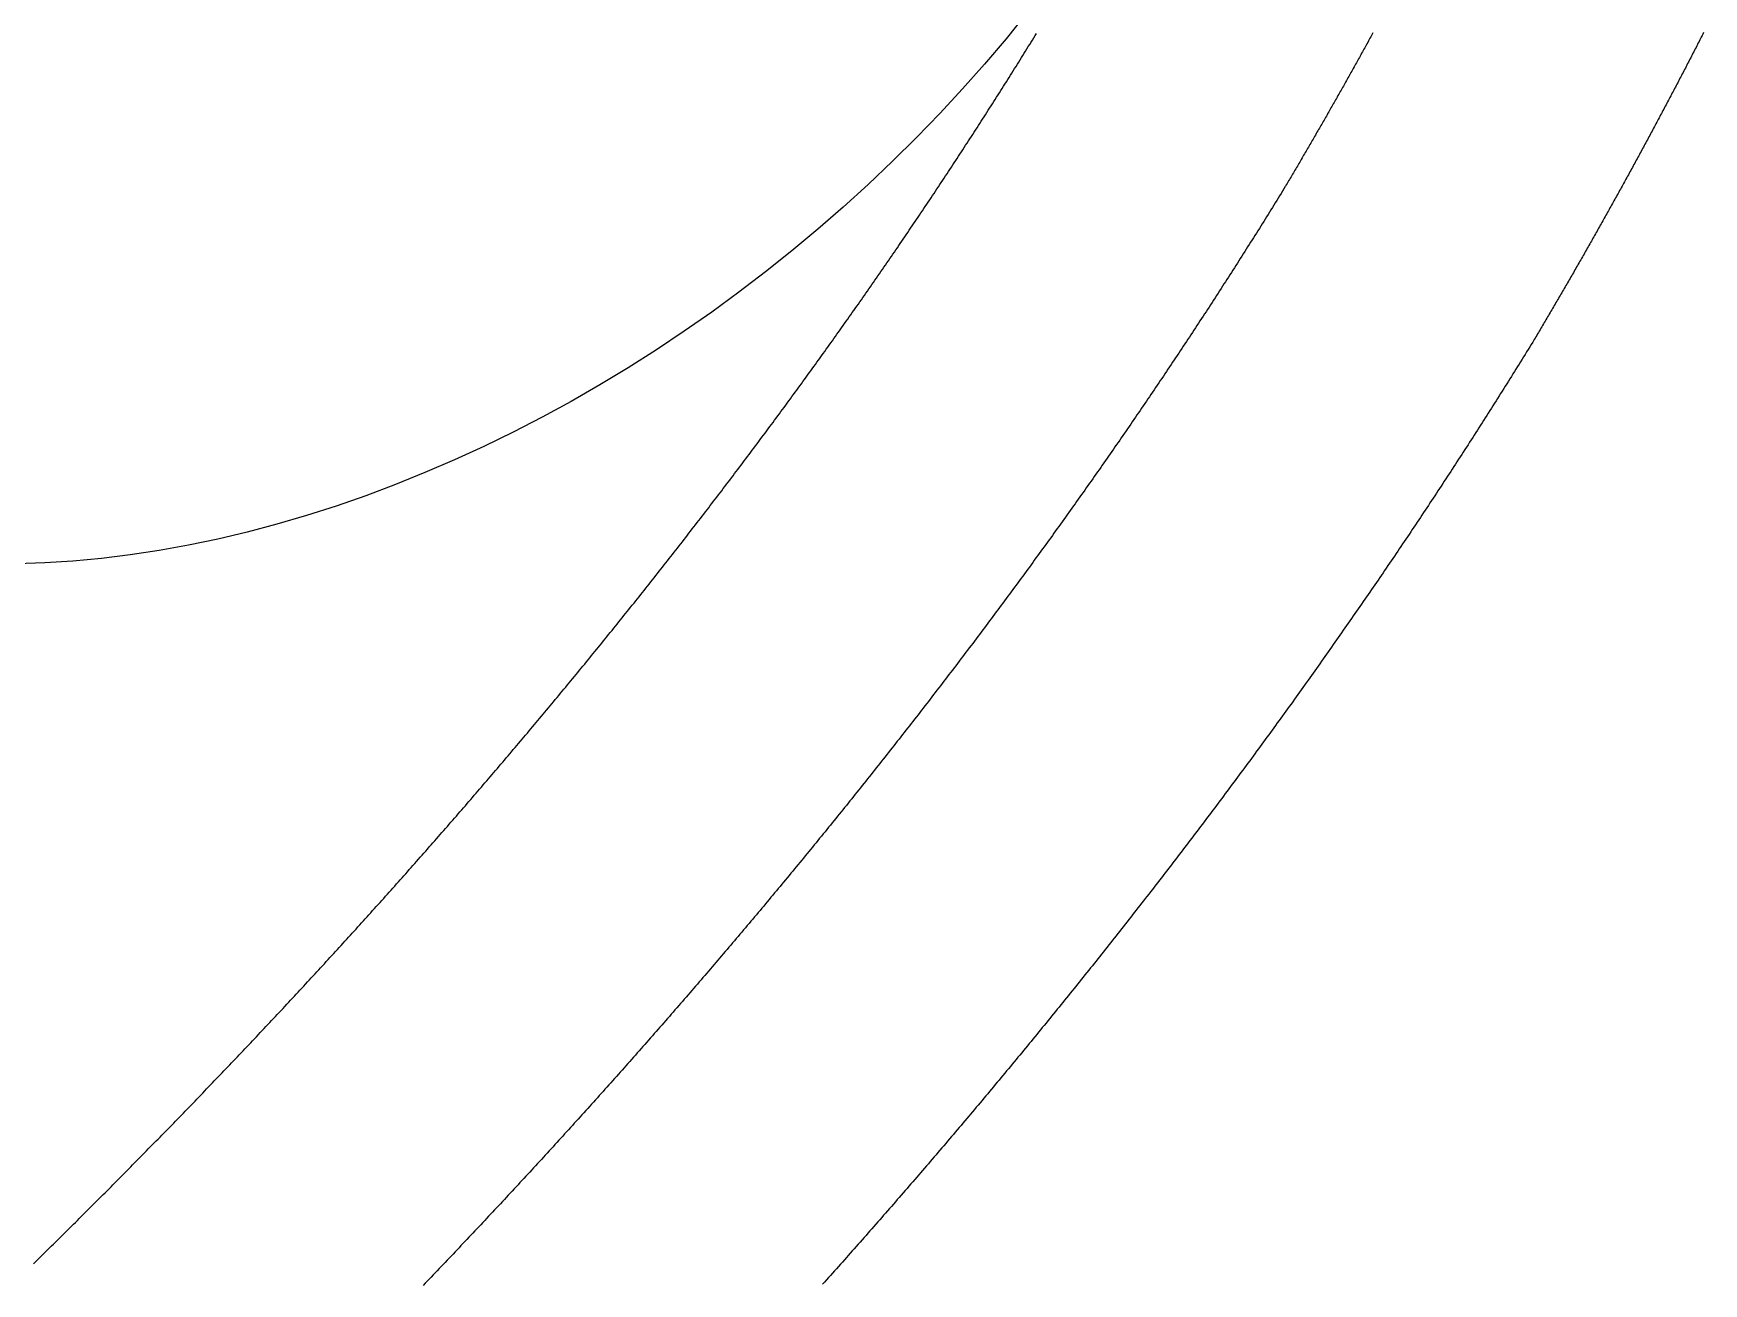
# Model space of a CAD drawing. Extents: x 10 to 206, y -65 to 73.
# Drawn here: x 173.327 to 174.076, y -51.34 to -50.78 of the extents above; entities that cross this region are included whole.
import ezdxf

# ---------------------------------------------------------------- set-up
doc = ezdxf.new("R2010")
doc.units = 0
doc.header["$LTSCALE"] = 0.5
doc.layers.add('LOGO', color=7, linetype='Continuous')

msp = doc.modelspace()

# ---------------------------------------------------------------- linework, layer by layer
at = {"layer": 'LOGO'}
for points in [[(173.77241527, -50.77079826), (173.76308171, -50.78231547), (173.75345527, -50.79367089), (173.74354545, -50.8048533), (173.73336203, -50.81585168), (173.72291505, -50.82665516), (173.71221483, -50.83725309), (173.70127193, -50.847635), (173.69009715, -50.85779066), (173.67870151, -50.86771003), (173.66709627, -50.87738334), (173.65529286, -50.88680102), (173.64330295, -50.8959538), (173.63113837, -50.90483263), (173.61881111, -50.91342875), (173.60633336, -50.92173369), (173.59371741, -50.92973924), (173.58097572, -50.9374375), (173.56812087, -50.94482088), (173.55516554, -50.95188209), (173.54212251, -50.95861417), (173.52900467, -50.96501046), (173.51582494, -50.97106465), (173.50259635, -50.97677078), (173.48933195, -50.9821232), (173.47604482, -50.98711664), (173.46274807, -50.99174618), (173.44945485, -50.99600723), (173.43617825, -50.9998956), (173.42293138, -51.00340744), (173.40972732, -51.0065393), (173.39657909, -51.00928808), (173.38349968, -51.01165107), (173.37050199, -51.01362594), (173.35759884, -51.01521073), (173.34480298, -51.01640389), (173.33212702, -51.01720423), (173.31958348, -51.01761097)], [(173.32707542, -51.33123944), (173.32797458, -51.33035937), (173.32887337, -51.32947907), (173.32977178, -51.32859855), (173.33066982, -51.32771781), (173.33156748, -51.32683685), (173.33246476, -51.32595567), (173.33336167, -51.32507426), (173.3342582, -51.32419264), (173.33515435, -51.32331079), (173.33605012, -51.32242872), (173.33694551, -51.32154644), (173.33784053, -51.32066393), (173.33873516, -51.3197812), (173.33962942, -51.31889825), (173.34052329, -51.31801508), (173.34141678, -51.31713169), (173.34230989, -51.31624808), (173.34320262, -51.31536426), (173.34409497, -51.31448021), (173.34498693, -51.31359594), (173.34587851, -51.31271145), (173.34676971, -51.31182674), (173.34766052, -51.31094182), (173.34855094, -51.31005667), (173.34944098, -51.30917131), (173.35033064, -51.30828572), (173.35121991, -51.30739992), (173.35210879, -51.3065139), (173.35299728, -51.30562766), (173.35388539, -51.3047412), (173.35477311, -51.30385452), (173.35566044, -51.30296763), (173.35654738, -51.30208052), (173.35743393, -51.30119319), (173.3583201, -51.30030564), (173.35920587, -51.29941787), (173.36009125, -51.29852989), (173.36097624, -51.29764169), (173.36186083, -51.29675327), (173.36274504, -51.29586463), (173.36362885, -51.29497578), (173.36451227, -51.29408671), (173.3653953, -51.29319742), (173.36627793, -51.29230792), (173.36716016, -51.2914182), (173.36804201, -51.29052826), (173.36892345, -51.28963811), (173.3698045, -51.28874774), (173.37068516, -51.28785715), (173.37156541, -51.28696635), (173.37244527, -51.28607533), (173.37332473, -51.2851841), (173.3742038, -51.28429265), (173.37508246, -51.28340098), (173.37596073, -51.2825091), (173.37683859, -51.281617), (173.37771606, -51.28072469), (173.37859312, -51.27983217), (173.37946979, -51.27893943), (173.38034605, -51.27804647), (173.38122191, -51.2771533), (173.38209737, -51.27625991), (173.38297242, -51.27536631), (173.38384708, -51.2744725), (173.38472132, -51.27357847), (173.38559517, -51.27268423), (173.38646861, -51.27178977), (173.38734164, -51.2708951), (173.38821427, -51.27000021), (173.38908649, -51.26910512), (173.38995831, -51.2682098), (173.39082971, -51.26731428), (173.39170072, -51.26641854), (173.39257131, -51.26552259), (173.39344149, -51.26462642), (173.39431127, -51.26373005), (173.39518063, -51.26283345), (173.39604959, -51.26193665), (173.39691814, -51.26103963), (173.39778627, -51.26014241), (173.39865399, -51.25924497), (173.39952131, -51.25834731), (173.40038821, -51.25744945), (173.40125469, -51.25655137), (173.40212077, -51.25565308), (173.40298643, -51.25475458), (173.40385168, -51.25385587), (173.40471651, -51.25295694), (173.40558093, -51.25205781), (173.40644493, -51.25115846), (173.40730852, -51.2502589), (173.40817169, -51.24935913), (173.40903444, -51.24845915), (173.40989678, -51.24755896), (173.41075869, -51.24665856), (173.41162019, -51.24575794), (173.41248128, -51.24485712), (173.41334194, -51.24395609), (173.41420218, -51.24305484), (173.415062, -51.24215339), (173.4159214, -51.24125172), (173.41678038, -51.24034984), (173.41763894, -51.23944775), (173.41849708, -51.23854545), (173.41935479, -51.23764294), (173.42021209, -51.23674022), (173.42106895, -51.23583729), (173.4219254, -51.23493415), (173.42278142, -51.2340308), (173.42363702, -51.23312724), (173.42449219, -51.23222348), (173.42534694, -51.2313195), (173.42620126, -51.23041531), (173.42705515, -51.22951091), (173.42790862, -51.22860631), (173.42876167, -51.2277015), (173.42961428, -51.22679647), (173.43046647, -51.22589124), (173.43131823, -51.2249858), (173.43216956, -51.22408016), (173.43302047, -51.2231743), (173.43387094, -51.22226824), (173.43472099, -51.22136197), (173.4355706, -51.22045549), (173.43641979, -51.21954881), (173.43726854, -51.21864191), (173.43811686, -51.21773481), (173.43896475, -51.21682751), (173.43981221, -51.21591999), (173.44065924, -51.21501227), (173.44150583, -51.21410435), (173.442352, -51.21319622), (173.44319772, -51.21228788), (173.44404302, -51.21137933), (173.44488788, -51.21047058), (173.4457323, -51.20956162), (173.44657629, -51.20865246), (173.44741985, -51.20774309), (173.44826296, -51.20683352), (173.44910565, -51.20592374), (173.44994789, -51.20501376), (173.4507897, -51.20410357), (173.45163107, -51.20319318), (173.452472, -51.20228258), (173.4533125, -51.20137178), (173.45415255, -51.20046078), (173.45499217, -51.19954957), (173.45583135, -51.19863816), (173.45667009, -51.19772654), (173.45750838, -51.19681472), (173.45834624, -51.19590269), (173.45918366, -51.19499047), (173.46002063, -51.19407803), (173.46085716, -51.1931654), (173.46169325, -51.19225256), (173.4625289, -51.19133952), (173.4633641, -51.19042628), (173.46419886, -51.18951284), (173.46503318, -51.18859919), (173.46586705, -51.18768534), (173.46670048, -51.18677129), (173.46753346, -51.18585704), (173.468366, -51.18494258), (173.46919809, -51.18402793), (173.47002973, -51.18311307), (173.47086093, -51.18219801), (173.47169168, -51.18128275), (173.47252199, -51.18036729), (173.47335184, -51.17945163), (173.47418125, -51.17853577), (173.47501021, -51.17761971), (173.47583872, -51.17670344), (173.47666678, -51.17578698), (173.47749439, -51.17487032), (173.47832155, -51.17395345), (173.47914826, -51.17303639), (173.47997451, -51.17211913), (173.48080032, -51.17120167), (173.48162568, -51.17028401), (173.48245058, -51.16936615), (173.48327503, -51.16844809), (173.48409902, -51.16752983), (173.48492257, -51.16661137), (173.48574566, -51.16569272), (173.48656829, -51.16477386), (173.48739047, -51.16385481), (173.4882122, -51.16293556), (173.48903347, -51.16201611), (173.48985428, -51.16109647), (173.49067464, -51.16017662), (173.49149454, -51.15925658), (173.49231398, -51.15833634), (173.49313297, -51.15741591), (173.4939515, -51.15649527), (173.49476957, -51.15557444), (173.49558718, -51.15465342), (173.49640433, -51.1537322), (173.49722102, -51.15281078), (173.49803726, -51.15188916), (173.49885303, -51.15096735), (173.49966834, -51.15004534), (173.50048319, -51.14912314), (173.50129758, -51.14820074), (173.50211151, -51.14727814), (173.50292497, -51.14635535), (173.50373798, -51.14543237), (173.50455052, -51.14450918), (173.50536259, -51.14358581), (173.5061742, -51.14266224), (173.50698535, -51.14173847), (173.50779603, -51.14081451), (173.50860625, -51.13989036), (173.50941601, -51.13896601), (173.51022529, -51.13804147), (173.51103411, -51.13711673), (173.51184247, -51.1361918), (173.51265035, -51.13526668), (173.51345777, -51.13434136), (173.51426472, -51.13341585), (173.51507121, -51.13249015), (173.51587722, -51.13156425), (173.51668276, -51.13063816), (173.51748784, -51.12971188), (173.51829245, -51.1287854), (173.51909658, -51.12785873), (173.51990025, -51.12693187), (173.52070344, -51.12600482), (173.52150616, -51.12507758), (173.52230841, -51.12415014), (173.52311019, -51.12322252), (173.5239115, -51.1222947), (173.52471233, -51.12136669), (173.52551269, -51.12043848), (173.52631257, -51.11951009), (173.52711198, -51.11858151), (173.52791092, -51.11765273), (173.52870938, -51.11672377), (173.52950737, -51.11579461), (173.53030487, -51.11486527), (173.53110191, -51.11393573), (173.53189846, -51.11300601), (173.53269454, -51.11207609), (173.53349015, -51.11114598), (173.53428527, -51.11021569), (173.53507992, -51.1092852), (173.53587408, -51.10835453), (173.53666777, -51.10742367), (173.53746098, -51.10649262), (173.53825371, -51.10556137), (173.53904596, -51.10462994), (173.53983772, -51.10369833), (173.54062901, -51.10276652), (173.54141982, -51.10183453), (173.54221014, -51.10090234), (173.54299998, -51.09996997), (173.54378934, -51.09903741), (173.54457821, -51.09810467), (173.54536661, -51.09717173), (173.54615451, -51.09623861), (173.54694194, -51.0953053), (173.54772888, -51.09437181), (173.54851533, -51.09343813), (173.5493013, -51.09250426), (173.55008678, -51.0915702), (173.55087178, -51.09063596), (173.55165629, -51.08970153), (173.55244031, -51.08876692), (173.55322384, -51.08783211), (173.55400689, -51.08689713), (173.55478945, -51.08596196), (173.55557152, -51.0850266), (173.5563531, -51.08409105), (173.55713419, -51.08315533), (173.5579148, -51.08221941), (173.55869491, -51.08128331), (173.55947453, -51.08034703), (173.56025366, -51.07941056), (173.5610323, -51.07847391), (173.56181044, -51.07753707), (173.5625881, -51.07660005), (173.56336526, -51.07566285), (173.56414193, -51.07472546), (173.5649181, -51.07378789), (173.56569378, -51.07285013), (173.56646897, -51.07191219), (173.56724366, -51.07097407), (173.56801786, -51.07003576), (173.56879156, -51.06909727), (173.56956476, -51.0681586), (173.57033747, -51.06721974), (173.57110969, -51.06628071), (173.5718814, -51.06534149), (173.57265262, -51.06440208), (173.57342334, -51.0634625), (173.57419356, -51.06252273), (173.57496329, -51.06158278), (173.57573251, -51.06064265), (173.57650123, -51.05970234), (173.57726946, -51.05876185), (173.57803718, -51.05782118), (173.57880441, -51.05688032), (173.57957113, -51.05593928), (173.58033735, -51.05499807), (173.58110307, -51.05405667), (173.58186829, -51.05311509), (173.582633, -51.05217333), (173.58339721, -51.0512314), (173.58416092, -51.05028928), (173.58492413, -51.04934698), (173.58568683, -51.0484045), (173.58644902, -51.04746184), (173.58721071, -51.04651901), (173.5879719, -51.04557599), (173.58873258, -51.04463279), (173.58949275, -51.04368942), (173.59025241, -51.04274587), (173.59101157, -51.04180213), (173.59177022, -51.04085822), (173.59252837, -51.03991413), (173.593286, -51.03896987), (173.59404313, -51.03802542), (173.59479975, -51.0370808), (173.59555585, -51.036136), (173.59631145, -51.03519102), (173.59706654, -51.03424586), (173.59782112, -51.03330053), (173.59857518, -51.03235502), (173.59932874, -51.03140933), (173.60008178, -51.03046347), (173.60083431, -51.02951742), (173.60158633, -51.02857121), (173.60233783, -51.02762481), (173.60308882, -51.02667824), (173.6038393, -51.02573149), (173.60458926, -51.02478457), (173.60533871, -51.02383747), (173.60608765, -51.0228902), (173.60683606, -51.02194275), (173.60758397, -51.02099512), (173.60833135, -51.02004732), (173.60907822, -51.01909934), (173.60982457, -51.01815119), (173.61057041, -51.01720287), (173.61131572, -51.01625437), (173.61206052, -51.01530569), (173.6128048, -51.01435684), (173.61354856, -51.01340782), (173.6142918, -51.01245862), (173.61503453, -51.01150925), (173.61577673, -51.01055971), (173.61651841, -51.00960999), (173.61725957, -51.0086601), (173.6180002, -51.00771003), (173.61874032, -51.00675979), (173.61947991, -51.00580938), (173.62021899, -51.0048588), (173.62095753, -51.00390804), (173.62169556, -51.00295711), (173.62243306, -51.00200601), (173.62317004, -51.00105473), (173.62390649, -51.00010329), (173.62464241, -50.99915167), (173.62537781, -50.99819988), (173.62611269, -50.99724791), (173.62684704, -50.99629578), (173.62758086, -50.99534348), (173.62831416, -50.994391), (173.62904692, -50.99343835), (173.62977917, -50.99248553), (173.63051088, -50.99153255), (173.63124206, -50.99057939), (173.63197271, -50.98962606), (173.63270284, -50.98867256), (173.63343243, -50.98771888), (173.6341615, -50.98676504), (173.63489003, -50.98581103), (173.63561803, -50.98485685), (173.63634551, -50.9839025), (173.63707244, -50.98294798), (173.63779885, -50.9819933), (173.63852473, -50.98103844), (173.63925007, -50.98008341), (173.63997488, -50.97912822), (173.64069915, -50.97817285), (173.64142289, -50.97721732), (173.64214609, -50.97626162), (173.64286877, -50.97530575), (173.6435909, -50.97434971), (173.6443125, -50.97339351), (173.64503356, -50.97243713), (173.64575409, -50.97148059), (173.64647408, -50.97052388), (173.64719353, -50.96956701), (173.64791244, -50.96860997), (173.64863082, -50.96765276), (173.64934865, -50.96669538), (173.65006595, -50.96573784), (173.65078271, -50.96478013), (173.65149893, -50.96382225), (173.6522146, -50.96286421), (173.65292974, -50.961906), (173.65364434, -50.96094762), (173.65435839, -50.95998908), (173.65507191, -50.95903038), (173.65578488, -50.9580715), (173.6564973, -50.95711247), (173.65720919, -50.95615326), (173.65792053, -50.9551939), (173.65863133, -50.95423436), (173.65934158, -50.95327466), (173.66005129, -50.9523148), (173.66076045, -50.95135478), (173.66146907, -50.95039458), (173.66217714, -50.94943423), (173.66288467, -50.94847371), (173.66359165, -50.94751303), (173.66429808, -50.94655218), (173.66500397, -50.94559117), (173.6657093, -50.94463), (173.66641409, -50.94366866), (173.66711833, -50.94270716), (173.66782202, -50.94174549), (173.66852516, -50.94078367), (173.66922776, -50.93982168), (173.6699298, -50.93885953), (173.67063129, -50.93789721), (173.67133223, -50.93693474), (173.67203262, -50.9359721), (173.67273245, -50.9350093), (173.67343174, -50.93404634), (173.67413047, -50.93308321), (173.67482865, -50.93211993), (173.67552627, -50.93115648), (173.67622334, -50.93019287), (173.67691986, -50.9292291), (173.67761582, -50.92826517), (173.67831123, -50.92730108), (173.67900608, -50.92633683), (173.67970038, -50.92537242), (173.68039412, -50.92440785), (173.6810873, -50.92344311), (173.68177993, -50.92247822), (173.68247199, -50.92151317), (173.68316351, -50.92054796), (173.68385446, -50.91958259), (173.68454485, -50.91861706), (173.68523469, -50.91765137), (173.68592396, -50.91668552), (173.68661268, -50.91571951), (173.68730083, -50.91475334), (173.68798843, -50.91378701), (173.68867546, -50.91282053), (173.68936193, -50.91185389), (173.69004784, -50.91088709), (173.69073319, -50.90992013), (173.69141797, -50.90895301), (173.6921022, -50.90798574), (173.69278586, -50.9070183), (173.69346895, -50.90605071), (173.69415148, -50.90508297), (173.69483345, -50.90411506), (173.69551485, -50.903147), (173.69619568, -50.90217878), (173.69687595, -50.90121041), (173.69755566, -50.90024188), (173.69823479, -50.89927319), (173.69891336, -50.89830434), (173.69959136, -50.89733534), (173.7002688, -50.89636619), (173.70094566, -50.89539687), (173.70162196, -50.89442741), (173.70229769, -50.89345778), (173.70297285, -50.892488), (173.70364744, -50.89151807), (173.70432146, -50.89054798), (173.70499491, -50.88957773), (173.70566778, -50.88860734), (173.70634009, -50.88763678), (173.70701182, -50.88666607), (173.70768298, -50.88569521), (173.70835357, -50.88472419), (173.70902359, -50.88375302), (173.70969303, -50.8827817), (173.7103619, -50.88181022), (173.71103019, -50.88083859), (173.71169791, -50.8798668), (173.71236506, -50.87889486), (173.71303163, -50.87792277), (173.71369762, -50.87695053), (173.71436304, -50.87597813), (173.71502788, -50.87500558), (173.71569214, -50.87403288), (173.71635583, -50.87306002), (173.71701894, -50.87208701), (173.71768147, -50.87111385), (173.71834342, -50.87014054), (173.71900479, -50.86916708), (173.71966558, -50.86819346), (173.72032579, -50.86721969), (173.72098543, -50.86624578), (173.72164448, -50.86527171), (173.72230295, -50.86429749), (173.72296084, -50.86332312), (173.72361815, -50.86234859), (173.72427487, -50.86137392), (173.72493102, -50.8603991), (173.72558658, -50.85942412), (173.72624155, -50.858449), (173.72689594, -50.85747373), (173.72754975, -50.8564983), (173.72820298, -50.85552273), (173.72885561, -50.85454701), (173.72950767, -50.85357113), (173.73015913, -50.85259511), (173.73081002, -50.85161894), (173.73146031, -50.85064262), (173.73211002, -50.84966615), (173.73275914, -50.84868954), (173.73340767, -50.84771277), (173.73405561, -50.84673586), (173.73470297, -50.84575879), (173.73534973, -50.84478158), (173.73599591, -50.84380423), (173.7366415, -50.84282672), (173.73728649, -50.84184907), (173.7379309, -50.84087127), (173.73857471, -50.83989332), (173.73921794, -50.83891522), (173.73986057, -50.83793698), (173.74050261, -50.83695859), (173.74114406, -50.83598005), (173.74178491, -50.83500137), (173.74242517, -50.83402254), (173.74306484, -50.83304356), (173.74370391, -50.83206444), (173.74434239, -50.83108518), (173.74498027, -50.83010576), (173.74561755, -50.8291262), (173.74625425, -50.8281465), (173.74689034, -50.82716665), (173.74752584, -50.82618665), (173.74816074, -50.82520651), (173.74879504, -50.82422623), (173.74942875, -50.8232458), (173.75006186, -50.82226522), (173.75069437, -50.8212845), (173.75132628, -50.82030364), (173.75195759, -50.81932263), (173.7525883, -50.81834148), (173.75321841, -50.81736018), (173.75384792, -50.81637874), (173.75447683, -50.81539716), (173.75510513, -50.81441543), (173.75573284, -50.81343356), (173.75635994, -50.81245155), (173.75698644, -50.81146939), (173.75761234, -50.81048709), (173.75823764, -50.80950465), (173.75886233, -50.80852207), (173.75948641, -50.80753934), (173.76010989, -50.80655647), (173.76073277, -50.80557346), (173.76135504, -50.80459031), (173.76197671, -50.80360701), (173.76259777, -50.80262358), (173.76321822, -50.80164), (173.76383806, -50.80065628), (173.7644573, -50.79967242), (173.76507593, -50.79868842), (173.76569395, -50.79770428), (173.76631137, -50.79671999), (173.76692817, -50.79573557), (173.76754436, -50.79475101), (173.76815995, -50.7937663), (173.76877492, -50.79278146), (173.76938929, -50.79179647), (173.77000304, -50.79081135), (173.77061618, -50.78982608), (173.77122871, -50.78884068), (173.77184063, -50.78785514), (173.77245193, -50.78686945), (173.77306263, -50.78588363), (173.7736727, -50.78489767), (173.77428217, -50.78391157), (173.77489102, -50.78292533), (173.77549925, -50.78193896), (173.77610688, -50.78095244), (173.77671388, -50.77996579)], [(173.92756977, -50.77965666), (173.92723231, -50.78027202), (173.92689467, -50.78088726), (173.92655685, -50.78150239), (173.92621886, -50.78211739), (173.92588069, -50.78273228), (173.92554234, -50.78334705), (173.92520381, -50.78396171), (173.92486511, -50.78457625), (173.92452622, -50.78519067), (173.92418716, -50.78580497), (173.92384793, -50.78641915), (173.92350851, -50.78703322), (173.92316892, -50.78764717), (173.92282915, -50.78826101), (173.9224892, -50.78887472), (173.92214907, -50.78948832), (173.92180877, -50.79010181), (173.92146829, -50.79071517), (173.92112763, -50.79132842), (173.9207868, -50.79194155), (173.92044579, -50.79255457), (173.9201046, -50.79316747), (173.91976324, -50.79378025), (173.91942169, -50.79439291), (173.91907998, -50.79500546), (173.91873808, -50.79561789), (173.91839601, -50.79623021), (173.91805376, -50.7968424), (173.91771133, -50.79745448), (173.91736873, -50.79806645), (173.91702595, -50.79867829), (173.916683, -50.79929003), (173.91633987, -50.79990164), (173.91599656, -50.80051314), (173.91565308, -50.80112452), (173.91530942, -50.80173578), (173.91496558, -50.80234693), (173.91462157, -50.80295796), (173.91427738, -50.80356888), (173.91393302, -50.80417968), (173.91358847, -50.80479036), (173.91324376, -50.80540092), (173.91289887, -50.80601137), (173.9125538, -50.80662171), (173.91220856, -50.80723192), (173.91186314, -50.80784202), (173.91151754, -50.80845201), (173.91117177, -50.80906188), (173.91082582, -50.80967163), (173.9104797, -50.81028127), (173.91013341, -50.81089079), (173.90978693, -50.81150019), (173.90944029, -50.81210948), (173.90909346, -50.81271865), (173.90874647, -50.81332771), (173.90839929, -50.81393665), (173.90805194, -50.81454547), (173.90770442, -50.81515418), (173.90735672, -50.81576277), (173.90700885, -50.81637125), (173.9066608, -50.81697961), (173.90631258, -50.81758785), (173.90596418, -50.81819598), (173.90561561, -50.818804), (173.90526686, -50.81941189), (173.90491794, -50.82001967), (173.90456885, -50.82062734), (173.90421958, -50.82123489), (173.90387013, -50.82184233), (173.90352051, -50.82244965), (173.90317072, -50.82305685), (173.90282075, -50.82366394), (173.90247061, -50.82427091), (173.90212029, -50.82487777), (173.9017698, -50.82548451), (173.90141914, -50.82609114), (173.9010683, -50.82669765), (173.90071729, -50.82730404), (173.9003661, -50.82791032), (173.90001474, -50.82851649), (173.89966321, -50.82912254), (173.8993115, -50.82972847), (173.89895962, -50.83033429), (173.89860757, -50.83094), (173.89825534, -50.83154559), (173.89790294, -50.83215106), (173.89755036, -50.83275642), (173.89719762, -50.83336166), (173.89684469, -50.83396679), (173.8964916, -50.8345718), (173.89613833, -50.8351767), (173.89578489, -50.83578149), (173.89543128, -50.83638616), (173.89507749, -50.83699071), (173.89472353, -50.83759515), (173.89436939, -50.83819947), (173.89401509, -50.83880368), (173.89366061, -50.83940778), (173.89330596, -50.84001176), (173.89295113, -50.84061562), (173.89259614, -50.84121937), (173.89224097, -50.84182301), (173.89188562, -50.84242653), (173.89153011, -50.84302993), (173.89117442, -50.84363322), (173.89081856, -50.8442364), (173.89046253, -50.84483946), (173.89010633, -50.84544241), (173.88974995, -50.84604525), (173.8893934, -50.84664796), (173.88903668, -50.84725057), (173.88867979, -50.84785306), (173.88832272, -50.84845543), (173.88827106, -50.84855812), (173.88763567, -50.84960609), (173.88699282, -50.8506498), (173.88634936, -50.85169331), (173.88570529, -50.85273662), (173.88506059, -50.85377974), (173.88441529, -50.85482265), (173.88376937, -50.85586537), (173.88312284, -50.85690788), (173.88247569, -50.8579502), (173.88182793, -50.85899232), (173.88117956, -50.86003424), (173.88053058, -50.86107596), (173.87988098, -50.86211748), (173.87923077, -50.86315879), (173.87857996, -50.86419991), (173.87792853, -50.86524083), (173.87727649, -50.86628155), (173.87662385, -50.86732207), (173.87597059, -50.86836239), (173.87531673, -50.86940251), (173.87466225, -50.87044242), (173.87400717, -50.87148214), (173.87335149, -50.87252166), (173.87269519, -50.87356097), (173.87203829, -50.87460009), (173.87138078, -50.875639), (173.87072267, -50.87667772), (173.87006396, -50.87771623), (173.86940463, -50.87875454), (173.86874471, -50.87979265), (173.86808418, -50.88083055), (173.86742304, -50.88186826), (173.86676131, -50.88290576), (173.86609897, -50.88394307), (173.86543603, -50.88498017), (173.86477248, -50.88601707), (173.86410834, -50.88705376), (173.86344359, -50.88809026), (173.86277825, -50.88912655), (173.8621123, -50.89016264), (173.86144575, -50.89119853), (173.86077861, -50.89223421), (173.86011087, -50.89326969), (173.85944252, -50.89430497), (173.85877359, -50.89534005), (173.85810405, -50.89637493), (173.85743391, -50.8974096), (173.85676318, -50.89844407), (173.85609186, -50.89947833), (173.85541993, -50.90051239), (173.85474741, -50.90154625), (173.8540743, -50.9025799), (173.85340059, -50.90361336), (173.85272629, -50.9046466), (173.8520514, -50.90567965), (173.85137591, -50.90671249), (173.85069983, -50.90774512), (173.85002315, -50.90877755), (173.84934589, -50.90980978), (173.84866803, -50.91084181), (173.84798958, -50.91187362), (173.84731054, -50.91290524), (173.84663091, -50.91393665), (173.84595069, -50.91496786), (173.84526988, -50.91599886), (173.84458849, -50.91702965), (173.8439065, -50.91806024), (173.84322393, -50.91909063), (173.84254077, -50.92012081), (173.84185702, -50.92115079), (173.84117268, -50.92218056), (173.84048776, -50.92321012), (173.83980225, -50.92423948), (173.83911616, -50.92526863), (173.83842948, -50.92629758), (173.83774221, -50.92732633), (173.83705437, -50.92835486), (173.83636593, -50.92938319), (173.83567692, -50.93041132), (173.83498732, -50.93143924), (173.83429714, -50.93246695), (173.83360638, -50.93349445), (173.83291503, -50.93452175), (173.83222311, -50.93554885), (173.8315306, -50.93657573), (173.83083751, -50.93760241), (173.83014384, -50.93862888), (173.8294496, -50.93965515), (173.82875477, -50.94068121), (173.82805937, -50.94170706), (173.82736338, -50.9427327), (173.82666682, -50.94375814), (173.82596968, -50.94478337), (173.82527197, -50.94580839), (173.82457368, -50.9468332), (173.82387481, -50.94785781), (173.82317536, -50.94888221), (173.82247535, -50.9499064), (173.82177475, -50.95093038), (173.82107358, -50.95195416), (173.82037184, -50.95297772), (173.81966952, -50.95400108), (173.81896663, -50.95502423), (173.81826317, -50.95604717), (173.81755914, -50.95706991), (173.81685453, -50.95809243), (173.81614935, -50.95911475), (173.8154436, -50.96013685), (173.81473728, -50.96115875), (173.81403039, -50.96218044), (173.81332293, -50.96320192), (173.8126149, -50.96422319), (173.81190631, -50.96524425), (173.81119714, -50.9662651), (173.81048741, -50.96728574), (173.8097771, -50.96830617), (173.80906623, -50.96932639), (173.8083548, -50.97034641), (173.80764279, -50.97136621), (173.80693023, -50.9723858), (173.80621709, -50.97340518), (173.80550339, -50.97442436), (173.80478913, -50.97544332), (173.8040743, -50.97646207), (173.80335891, -50.97748061), (173.80264295, -50.97849894), (173.80192643, -50.97951706), (173.80120935, -50.98053497), (173.80049171, -50.98155267), (173.7997735, -50.98257015), (173.79905474, -50.98358743), (173.79833541, -50.98460449), (173.79761552, -50.98562135), (173.79689508, -50.98663799), (173.79617407, -50.98765442), (173.7954525, -50.98867064), (173.79473038, -50.98968665), (173.7940077, -50.99070244), (173.79328446, -50.99171803), (173.79256066, -50.9927334), (173.7918363, -50.99374856), (173.79111139, -50.9947635), (173.79038592, -50.99577824), (173.7896599, -50.99679276), (173.78893332, -50.99780707), (173.78820619, -50.99882117), (173.7874785, -50.99983506), (173.78675026, -51.00084873), (173.78602146, -51.00186219), (173.78529211, -51.00287544), (173.78456221, -51.00388847), (173.78383175, -51.00490129), (173.78310075, -51.0059139), (173.78236919, -51.00692629), (173.78163708, -51.00793847), (173.78090442, -51.00895044), (173.78017121, -51.00996219), (173.77943745, -51.01097373), (173.77870315, -51.01198506), (173.77796829, -51.01299617), (173.77723288, -51.01400707), (173.77649693, -51.01501776), (173.77576043, -51.01602823), (173.77502338, -51.01703848), (173.77428578, -51.01804852), (173.77354764, -51.01905835), (173.77280895, -51.02006796), (173.77206972, -51.02107736), (173.77132994, -51.02208654), (173.77058962, -51.02309551), (173.76984875, -51.02410427), (173.76910734, -51.0251128), (173.76836538, -51.02612113), (173.76762289, -51.02712923), (173.76687985, -51.02813713), (173.76613627, -51.0291448), (173.76539214, -51.03015227), (173.76464748, -51.03115951), (173.76390227, -51.03216654), (173.76315652, -51.03317336), (173.76241024, -51.03417996), (173.76166341, -51.03518634), (173.76091605, -51.03619251), (173.76016814, -51.03719846), (173.7594197, -51.03820419), (173.75867072, -51.03920971), (173.75792121, -51.04021501), (173.75717115, -51.04122009), (173.75642056, -51.04222496), (173.75566944, -51.04322961), (173.75491777, -51.04423405), (173.75416558, -51.04523826), (173.75341284, -51.04624226), (173.75265958, -51.04724605), (173.75190578, -51.04824961), (173.75115144, -51.04925296), (173.75039657, -51.05025609), (173.74964117, -51.05125901), (173.74888524, -51.0522617), (173.74812878, -51.05326418), (173.74737178, -51.05426644), (173.74661425, -51.05526848), (173.7458562, -51.05627031), (173.74509761, -51.05727192), (173.74433849, -51.0582733), (173.74357885, -51.05927447), (173.74281867, -51.06027542), (173.74205797, -51.06127616), (173.74129673, -51.06227667), (173.74053497, -51.06327697), (173.73977269, -51.06427704), (173.73900987, -51.0652769), (173.73824653, -51.06627654), (173.73748267, -51.06727596), (173.73671828, -51.06827516), (173.73595336, -51.06927414), (173.73518792, -51.0702729), (173.73442196, -51.07127145), (173.73365547, -51.07226977), (173.73288845, -51.07326787), (173.73212092, -51.07426576), (173.73135286, -51.07526342), (173.73058428, -51.07626086), (173.72981518, -51.07725809), (173.72904556, -51.07825509), (173.72827541, -51.07925188), (173.72750475, -51.08024844), (173.72673357, -51.08124478), (173.72596186, -51.0822409), (173.72518964, -51.0832368), (173.7244169, -51.08423248), (173.72364364, -51.08522794), (173.72286987, -51.08622318), (173.72209557, -51.0872182), (173.72132076, -51.088213), (173.72054543, -51.08920757), (173.71976959, -51.09020193), (173.71899323, -51.09119606), (173.71821635, -51.09218997), (173.71743896, -51.09318366), (173.71666106, -51.09417713), (173.71588264, -51.09517038), (173.71510371, -51.0961634), (173.71432427, -51.0971562), (173.71354431, -51.09814879), (173.71276384, -51.09914114), (173.71198286, -51.10013328), (173.71120137, -51.10112519), (173.71041936, -51.10211688), (173.70963685, -51.10310835), (173.70885382, -51.1040996), (173.70807029, -51.10509062), (173.70728625, -51.10608142), (173.70650169, -51.107072), (173.70571663, -51.10806236), (173.70493106, -51.10905249), (173.70414499, -51.11004239), (173.7033584, -51.11103208), (173.70257131, -51.11202154), (173.70178372, -51.11301078), (173.70099562, -51.11399979), (173.70020701, -51.11498858), (173.69941789, -51.11597715), (173.69862828, -51.11696549), (173.69783816, -51.11795361), (173.69704753, -51.11894151), (173.6962564, -51.11992918), (173.69546477, -51.12091662), (173.69467264, -51.12190385), (173.69388, -51.12289084), (173.69308686, -51.12387762), (173.69229322, -51.12486416), (173.69149908, -51.12585049), (173.69070444, -51.12683659), (173.6899093, -51.12782246), (173.68911366, -51.12880811), (173.68831753, -51.12979353), (173.68752089, -51.13077873), (173.68672375, -51.1317637), (173.68592612, -51.13274845), (173.68512799, -51.13373297), (173.68432936, -51.13471727), (173.68353024, -51.13570134), (173.68273062, -51.13668518), (173.6819305, -51.1376688), (173.68112989, -51.1386522), (173.68032879, -51.13963536), (173.67952719, -51.1406183), (173.67872509, -51.14160102), (173.67792251, -51.1425835), (173.67711943, -51.14356577), (173.67631585, -51.1445478), (173.67551179, -51.14552961), (173.67470723, -51.14651119), (173.67390218, -51.14749254), (173.67309664, -51.14847367), (173.67229061, -51.14945457), (173.67148409, -51.15043524), (173.67067708, -51.15141569), (173.66986959, -51.15239591), (173.6690616, -51.1533759), (173.66825312, -51.15435566), (173.66744416, -51.1553352), (173.6666347, -51.15631451), (173.66582477, -51.15729359), (173.66501434, -51.15827244), (173.66420343, -51.15925106), (173.66339203, -51.16022946), (173.66258015, -51.16120763), (173.66176778, -51.16218557), (173.66095493, -51.16316328), (173.66014159, -51.16414076), (173.65932777, -51.16511801), (173.65851347, -51.16609504), (173.65769868, -51.16707183), (173.65688341, -51.1680484), (173.65606766, -51.16902474), (173.65525143, -51.17000085), (173.65443471, -51.17097673), (173.65361752, -51.17195238), (173.65279984, -51.1729278), (173.65198169, -51.17390299), (173.65116305, -51.17487796), (173.65034394, -51.17585269), (173.64952435, -51.17682719), (173.64870428, -51.17780146), (173.64788373, -51.17877551), (173.64706271, -51.17974932), (173.6462412, -51.1807229), (173.64541922, -51.18169626), (173.64459677, -51.18266938), (173.64377384, -51.18364227), (173.64295043, -51.18461493), (173.64212655, -51.18558736), (173.6413022, -51.18655956), (173.64047737, -51.18753153), (173.63965207, -51.18850327), (173.63882629, -51.18947477), (173.63800005, -51.19044605), (173.63717333, -51.1914171), (173.63634614, -51.19238791), (173.63551847, -51.19335849), (173.63469034, -51.19432884), (173.63386173, -51.19529896), (173.63303266, -51.19626885), (173.63220312, -51.1972385), (173.6313731, -51.19820793), (173.63054262, -51.19917712), (173.62971167, -51.20014608), (173.62888025, -51.2011148), (173.62804837, -51.2020833), (173.62721601, -51.20305156), (173.62638319, -51.20401959), (173.62554991, -51.20498739), (173.62471616, -51.20595495), (173.62388194, -51.20692229), (173.62304726, -51.20788938), (173.62221211, -51.20885625), (173.6213765, -51.20982288), (173.62054042, -51.21078928), (173.61970389, -51.21175545), (173.61886689, -51.21272138), (173.61802942, -51.21368708), (173.6171915, -51.21465255), (173.61635311, -51.21561778), (173.61551426, -51.21658278), (173.61467496, -51.21754755), (173.61383519, -51.21851208), (173.61299496, -51.21947638), (173.61215427, -51.22044044), (173.61131312, -51.22140427), (173.61047152, -51.22236786), (173.60962945, -51.22333122), (173.60878693, -51.22429435), (173.60794395, -51.22525724), (173.60710052, -51.2262199), (173.60625663, -51.22718232), (173.60541228, -51.22814451), (173.60456747, -51.22910646), (173.60372222, -51.23006817), (173.6028765, -51.23102966), (173.60203033, -51.2319909), (173.60118371, -51.23295191), (173.60033664, -51.23391269), (173.59948911, -51.23487323), (173.59864113, -51.23583353), (173.5977927, -51.2367936), (173.59694381, -51.23775343), (173.59609447, -51.23871303), (173.59524469, -51.23967239), (173.59439445, -51.24063152), (173.59354376, -51.2415904), (173.59269263, -51.24254906), (173.59184104, -51.24350747), (173.590989, -51.24446565), (173.59013652, -51.24542359), (173.58928359, -51.2463813), (173.58843021, -51.24733877), (173.58757638, -51.248296), (173.58672211, -51.249253), (173.58586739, -51.25020975), (173.58501223, -51.25116627), (173.58415662, -51.25212256), (173.58330056, -51.2530786), (173.58244406, -51.25403441), (173.58158712, -51.25498998), (173.58072973, -51.25594532), (173.5798719, -51.25690041), (173.57901363, -51.25785527), (173.57815491, -51.25880989), (173.57729576, -51.25976427), (173.57643616, -51.26071842), (173.57557612, -51.26167232), (173.57471564, -51.26262599), (173.57385471, -51.26357942), (173.57299335, -51.26453261), (173.57213155, -51.26548556), (173.57126931, -51.26643827), (173.57040664, -51.26739074), (173.56954352, -51.26834298), (173.56867997, -51.26929497), (173.56781598, -51.27024673), (173.56695155, -51.27119825), (173.56608668, -51.27214953), (173.56522138, -51.27310057), (173.56435565, -51.27405136), (173.56348948, -51.27500192), (173.56262287, -51.27595224), (173.56175583, -51.27690232), (173.56088836, -51.27785216), (173.56002045, -51.27880176), (173.55915211, -51.27975113), (173.55828334, -51.28070025), (173.55741413, -51.28164912), (173.5565445, -51.28259776), (173.55567443, -51.28354616), (173.55480393, -51.28449432), (173.553933, -51.28544224), (173.55306164, -51.28638992), (173.55218985, -51.28733735), (173.55131763, -51.28828455), (173.55044499, -51.2892315), (173.54957191, -51.29017821), (173.54869841, -51.29112469), (173.54782448, -51.29207092), (173.54695012, -51.2930169), (173.54607534, -51.29396265), (173.54520013, -51.29490816), (173.54432449, -51.29585342), (173.54344843, -51.29679844), (173.54257194, -51.29774322), (173.54169503, -51.29868776), (173.5408177, -51.29963206), (173.53993994, -51.30057611), (173.53906175, -51.30151992), (173.53818315, -51.30246349), (173.53730412, -51.30340682), (173.53642467, -51.3043499), (173.5355448, -51.30529275), (173.53466451, -51.30623534), (173.5337838, -51.3071777), (173.53290267, -51.30811981), (173.53202112, -51.30906168), (173.53113914, -51.31000331), (173.53025675, -51.31094469), (173.52937394, -51.31188583), (173.52849072, -51.31282673), (173.52760707, -51.31376738), (173.52672301, -51.31470779), (173.52583853, -51.31564796), (173.52495364, -51.31658788), (173.52406833, -51.31752756), (173.5231826, -51.31846699), (173.52229646, -51.31940618), (173.5214099, -51.32034512), (173.52052293, -51.32128383), (173.51963555, -51.32222228), (173.51874775, -51.32316049), (173.51785954, -51.32409846), (173.51697091, -51.32503618), (173.51608188, -51.32597366), (173.51519243, -51.3269109), (173.51430257, -51.32784788), (173.5134123, -51.32878463), (173.51252162, -51.32972112), (173.51163053, -51.33065738), (173.51073903, -51.33159338), (173.50984712, -51.33252915), (173.50895481, -51.33346466), (173.50806208, -51.33439993), (173.50716895, -51.33533495), (173.50627541, -51.33626973), (173.50538147, -51.33720426), (173.50448712, -51.33813855), (173.50359237, -51.33907258), (173.50269721, -51.34000637), (173.50180165, -51.34093992)], [(174.0757717, -50.77958225), (174.07543314, -50.78024513), (174.0750944, -50.78090787), (174.07475546, -50.78157048), (174.07441633, -50.78223296), (174.07407702, -50.7828953), (174.07373751, -50.78355751), (174.07339781, -50.78421958), (174.07305793, -50.78488153), (174.07271785, -50.78554333), (174.07237758, -50.78620501), (174.07203713, -50.78686655), (174.07169648, -50.78752796), (174.07135564, -50.78818923), (174.07101462, -50.78885037), (174.0706734, -50.78951138), (174.07033199, -50.79017226), (174.0699904, -50.790833), (174.06964862, -50.79149361), (174.06930664, -50.79215408), (174.06896448, -50.79281442), (174.06862213, -50.79347463), (174.06827958, -50.79413471), (174.06793685, -50.79479465), (174.06759393, -50.79545446), (174.06725083, -50.79611413), (174.06690753, -50.79677367), (174.06656404, -50.79743308), (174.06622037, -50.79809236), (174.0658765, -50.7987515), (174.06553245, -50.79941051), (174.06518821, -50.80006939), (174.06484378, -50.80072814), (174.06449916, -50.80138675), (174.06415435, -50.80204523), (174.06380936, -50.80270357), (174.06346418, -50.80336178), (174.0631188, -50.80401986), (174.06277324, -50.80467781), (174.0624275, -50.80533563), (174.06208156, -50.80599331), (174.06173544, -50.80665086), (174.06138913, -50.80730827), (174.06104263, -50.80796556), (174.06069594, -50.80862271), (174.06034907, -50.80927972), (174.06000201, -50.80993661), (174.05965476, -50.81059336), (174.05930732, -50.81124998), (174.0589597, -50.81190647), (174.05861188, -50.81256283), (174.05826389, -50.81321905), (174.0579157, -50.81387514), (174.05756733, -50.8145311), (174.05721877, -50.81518692), (174.05687002, -50.81584261), (174.05652109, -50.81649817), (174.05617197, -50.8171536), (174.05582266, -50.8178089), (174.05547316, -50.81846406), (174.05512348, -50.81911909), (174.05477362, -50.81977399), (174.05442356, -50.82042876), (174.05407332, -50.82108339), (174.0537229, -50.82173789), (174.05337228, -50.82239226), (174.05302148, -50.8230465), (174.0526705, -50.8237006), (174.05231933, -50.82435458), (174.05196797, -50.82500842), (174.05161643, -50.82566212), (174.0512647, -50.8263157), (174.05091278, -50.82696915), (174.05056068, -50.82762246), (174.0502084, -50.82827564), (174.04985592, -50.82892869), (174.04950327, -50.8295816), (174.04915042, -50.83023439), (174.04879739, -50.83088704), (174.04844418, -50.83153956), (174.04809078, -50.83219195), (174.0477372, -50.83284421), (174.04738343, -50.83349633), (174.04702947, -50.83414833), (174.04667533, -50.83480019), (174.04632101, -50.83545192), (174.0459665, -50.83610352), (174.0456118, -50.83675498), (174.04525692, -50.83740632), (174.04490186, -50.83805752), (174.04454661, -50.83870859), (174.04419118, -50.83935953), (174.04383556, -50.84001034), (174.04347976, -50.84066102), (174.04312377, -50.84131156), (174.0427676, -50.84196198), (174.04241125, -50.84261226), (174.04205471, -50.84326241), (174.04169799, -50.84391243), (174.04134108, -50.84456232), (174.04098399, -50.84521207), (174.04062671, -50.8458617), (174.04026926, -50.84651119), (174.03991161, -50.84716055), (174.03955379, -50.84780978), (174.03919578, -50.84845888), (174.03883758, -50.84910785), (174.03847921, -50.84975669), (174.03812065, -50.85040539), (174.0377619, -50.85105397), (174.03740298, -50.85170241), (174.03704387, -50.85235072), (174.03668457, -50.8529989), (174.0363251, -50.85364695), (174.03596544, -50.85429487), (174.0356056, -50.85494266), (174.03524557, -50.85559032), (174.03488536, -50.85623784), (174.03452497, -50.85688524), (174.0341644, -50.8575325), (174.03380364, -50.85817963), (174.03344271, -50.85882663), (174.03308159, -50.8594735), (174.03272028, -50.86012024), (174.0323588, -50.86076685), (174.03199713, -50.86141333), (174.03163528, -50.86205968), (174.03127325, -50.86270589), (174.03091103, -50.86335198), (174.03054864, -50.86399793), (174.03018606, -50.86464376), (174.0298233, -50.86528945), (174.02946036, -50.86593501), (174.02909723, -50.86658045), (174.02873393, -50.86722575), (174.02837044, -50.86787092), (174.02800677, -50.86851596), (174.02764292, -50.86916087), (174.02727889, -50.86980565), (174.02691468, -50.8704503), (174.02655028, -50.87109481), (174.02618571, -50.8717392), (174.02582095, -50.87238346), (174.02545602, -50.87302758), (174.0250909, -50.87367158), (174.0247256, -50.87431545), (174.02436012, -50.87495918), (174.02399446, -50.87560279), (174.02362862, -50.87624626), (174.02326259, -50.8768896), (174.02289639, -50.87753282), (174.02253001, -50.8781759), (174.02216344, -50.87881886), (174.0217967, -50.87946168), (174.02142978, -50.88010437), (174.02106267, -50.88074694), (174.02069539, -50.88138937), (174.02032792, -50.88203167), (174.01996028, -50.88267384), (174.01959245, -50.88331589), (174.01922445, -50.8839578), (174.01885626, -50.88459958), (174.0184879, -50.88524123), (174.01811935, -50.88588275), (174.01775063, -50.88652415), (174.01738172, -50.88716541), (174.01701264, -50.88780654), (174.01664338, -50.88844754), (174.01627394, -50.88908842), (174.01590431, -50.88972916), (174.01553451, -50.89036977), (174.01516453, -50.89101025), (174.01479438, -50.89165061), (174.01442404, -50.89229083), (174.01405352, -50.89293093), (174.01368282, -50.89357089), (174.01331195, -50.89421072), (174.0129409, -50.89485043), (174.01256966, -50.89549), (174.01219825, -50.89612945), (174.01182666, -50.89676876), (174.0114549, -50.89740795), (174.01108295, -50.89804701), (174.01071082, -50.89868593), (174.01033852, -50.89932473), (174.00996604, -50.8999634), (174.00959338, -50.90060194), (174.00922054, -50.90124035), (174.00884753, -50.90187863), (174.00847433, -50.90251678), (174.00810096, -50.9031548), (174.00772741, -50.90379269), (174.00735369, -50.90443045), (174.00697978, -50.90506809), (174.0066057, -50.90570559), (174.00623144, -50.90634296), (174.005857, -50.90698021), (174.00548239, -50.90761732), (174.00510759, -50.90825431), (174.00473262, -50.90889117), (174.00435748, -50.9095279), (174.00398215, -50.9101645), (174.00360665, -50.91080097), (174.00323097, -50.91143731), (174.00285512, -50.91207352), (174.00247908, -50.9127096), (174.00210288, -50.91334555), (174.00172649, -50.91398138), (174.00134993, -50.91461708), (174.00097319, -50.91525264), (174.00059627, -50.91588808), (174.00021918, -50.91652339), (173.99984191, -50.91715857), (173.99916456, -50.91825957), (173.99848659, -50.91936031), (173.99780801, -50.9204608), (173.9971288, -50.92156102), (173.99644898, -50.92266099), (173.99576854, -50.92376071), (173.99508749, -50.92486016), (173.99440582, -50.92595936), (173.99372354, -50.9270583), (173.99304064, -50.92815698), (173.99235713, -50.9292554), (173.99167301, -50.93035357), (173.99098827, -50.93145147), (173.99030292, -50.93254912), (173.98961695, -50.93364651), (173.98893038, -50.93474365), (173.98824319, -50.93584052), (173.98755539, -50.93693714), (173.98686698, -50.9380335), (173.98617797, -50.9391296), (173.98548834, -50.94022544), (173.9847981, -50.94132102), (173.98410726, -50.94241635), (173.9834158, -50.94351141), (173.98272374, -50.94460622), (173.98203107, -50.94570077), (173.9813378, -50.94679506), (173.98064392, -50.94788909), (173.97994943, -50.94898286), (173.97925434, -50.95007638), (173.97855864, -50.95116963), (173.97786234, -50.95226263), (173.97716543, -50.95335537), (173.97646792, -50.95444785), (173.97576981, -50.95554007), (173.97507109, -50.95663203), (173.97437178, -50.95772373), (173.97367186, -50.95881517), (173.97297134, -50.95990635), (173.97227022, -50.96099727), (173.97156849, -50.96208794), (173.97086617, -50.96317834), (173.97016325, -50.96426849), (173.96945973, -50.96535837), (173.96875561, -50.966448), (173.96805089, -50.96753737), (173.96734558, -50.96862647), (173.96663967, -50.96971532), (173.96593316, -50.97080391), (173.96522606, -50.97189223), (173.96451836, -50.9729803), (173.96381006, -50.97406811), (173.96310117, -50.97515566), (173.96239168, -50.97624294), (173.9616816, -50.97732997), (173.96097093, -50.97841674), (173.96025967, -50.97950325), (173.95954781, -50.98058949), (173.95883536, -50.98167548), (173.95812232, -50.98276121), (173.95740868, -50.98384667), (173.95669446, -50.98493188), (173.95597964, -50.98601683), (173.95526424, -50.98710151), (173.95454825, -50.98818594), (173.95383166, -50.9892701), (173.95311449, -50.990354), (173.95239673, -50.99143765), (173.95167839, -50.99252103), (173.95095945, -50.99360415), (173.95023993, -50.99468701), (173.94951982, -50.99576961), (173.94879913, -50.99685195), (173.94807785, -50.99793402), (173.94735599, -50.99901584), (173.94663354, -51.00009739), (173.94591051, -51.00117869), (173.9451869, -51.00225972), (173.9444627, -51.00334049), (173.94373792, -51.004421), (173.94301256, -51.00550125), (173.94228662, -51.00658124), (173.94156009, -51.00766097), (173.94083298, -51.00874043), (173.9401053, -51.00981963), (173.93937703, -51.01089858), (173.93864819, -51.01197726), (173.93791876, -51.01305567), (173.93718876, -51.01413383), (173.93645818, -51.01521173), (173.93572702, -51.01628936), (173.93499529, -51.01736673), (173.93426298, -51.01844384), (173.93353009, -51.01952069), (173.93279663, -51.02059727), (173.93206259, -51.02167359), (173.93132797, -51.02274965), (173.93059278, -51.02382545), (173.92985702, -51.02490099), (173.92912069, -51.02597626), (173.92838378, -51.02705128), (173.9276463, -51.02812602), (173.92690825, -51.02920051), (173.92616962, -51.03027474), (173.92543043, -51.0313487), (173.92469066, -51.0324224), (173.92395033, -51.03349584), (173.92320942, -51.03456901), (173.92246794, -51.03564192), (173.9217259, -51.03671457), (173.92098329, -51.03778696), (173.92024011, -51.03885908), (173.91949636, -51.03993094), (173.91875204, -51.04100254), (173.91800716, -51.04207387), (173.91726171, -51.04314494), (173.9165157, -51.04421575), (173.91576912, -51.04528629), (173.91502198, -51.04635658), (173.91427427, -51.04742659), (173.913526, -51.04849635), (173.91277717, -51.04956584), (173.91202777, -51.05063507), (173.91127781, -51.05170403), (173.91052729, -51.05277273), (173.9097762, -51.05384117), (173.90902456, -51.05490935), (173.90827235, -51.05597726), (173.90751959, -51.0570449), (173.90676626, -51.05811229), (173.90601238, -51.05917941), (173.90525794, -51.06024626), (173.90450293, -51.06131285), (173.90374737, -51.06237918), (173.90299126, -51.06344524), (173.90223458, -51.06451104), (173.90147735, -51.06557658), (173.90071957, -51.06664185), (173.89996123, -51.06770686), (173.89920233, -51.0687716), (173.89844288, -51.06983608), (173.89768287, -51.07090029), (173.89692231, -51.07196424), (173.8961612, -51.07302793), (173.89539953, -51.07409135), (173.89463731, -51.0751545), (173.89387454, -51.07621739), (173.89311122, -51.07728002), (173.89234735, -51.07834238), (173.89158293, -51.07940448), (173.89081795, -51.08046631), (173.89005243, -51.08152788), (173.88928636, -51.08258918), (173.88851974, -51.08365022), (173.88775257, -51.08471099), (173.88698485, -51.0857715), (173.88621659, -51.08683175), (173.88544778, -51.08789172), (173.88467842, -51.08895144), (173.88390851, -51.09001088), (173.88313806, -51.09107006), (173.88236707, -51.09212898), (173.88159553, -51.09318763), (173.88082345, -51.09424602), (173.88005082, -51.09530414), (173.87927765, -51.09636199), (173.87850394, -51.09741958), (173.87772968, -51.09847691), (173.87695488, -51.09953396), (173.87617955, -51.10059076), (173.87540367, -51.10164728), (173.87462725, -51.10270354), (173.87385029, -51.10375954), (173.87307279, -51.10481527), (173.87229475, -51.10587073), (173.87151617, -51.10692593), (173.87073705, -51.10798086), (173.8699574, -51.10903552), (173.86917721, -51.11008992), (173.86839648, -51.11114405), (173.86761522, -51.11219792), (173.86683342, -51.11325152), (173.86605108, -51.11430485), (173.86526821, -51.11535792), (173.86448481, -51.11641072), (173.86370087, -51.11746325), (173.86291639, -51.11851552), (173.86213139, -51.11956752), (173.86134585, -51.12061925), (173.86055978, -51.12167072), (173.85977317, -51.12272192), (173.85898604, -51.12377285), (173.85819837, -51.12482352), (173.85741018, -51.12587392), (173.85662145, -51.12692405), (173.8558322, -51.12797392), (173.85504241, -51.12902351), (173.8542521, -51.13007285), (173.85346126, -51.13112191), (173.85266989, -51.13217071), (173.85187799, -51.13321924), (173.85108557, -51.1342675), (173.85029262, -51.13531549), (173.84949914, -51.13636322), (173.84870514, -51.13741068), (173.84791062, -51.13845788), (173.84711557, -51.1395048), (173.84631999, -51.14055146), (173.8455239, -51.14159785), (173.84472727, -51.14264397), (173.84393013, -51.14368982), (173.84313246, -51.14473541), (173.84233428, -51.14578073), (173.84153557, -51.14682578), (173.84073634, -51.14787056), (173.83993659, -51.14891508), (173.83913632, -51.14995933), (173.83833553, -51.1510033), (173.83753422, -51.15204701), (173.83673239, -51.15309046), (173.83593005, -51.15413363), (173.83512718, -51.15517654), (173.8343238, -51.15621917), (173.8335199, -51.15726154), (173.83271549, -51.15830364), (173.83191056, -51.15934548), (173.83110512, -51.16038704), (173.83029916, -51.16142833), (173.82949268, -51.16246936), (173.82868569, -51.16351012), (173.82787819, -51.16455061), (173.82707018, -51.16559083), (173.82626165, -51.16663078), (173.82545261, -51.16767046), (173.82464306, -51.16870987), (173.823833, -51.16974902), (173.82302242, -51.17078789), (173.82221134, -51.1718265), (173.82139975, -51.17286484), (173.82058764, -51.1739029), (173.81977503, -51.1749407), (173.81896191, -51.17597823), (173.81814828, -51.17701549), (173.81733414, -51.17805248), (173.8165195, -51.1790892), (173.81570435, -51.18012566), (173.81488869, -51.18116184), (173.81407253, -51.18219775), (173.81325586, -51.18323339), (173.81243869, -51.18426877), (173.81162102, -51.18530387), (173.81080283, -51.1863387), (173.80998415, -51.18737327), (173.80916496, -51.18840756), (173.80834527, -51.18944159), (173.80752508, -51.19047534), (173.80670439, -51.19150882), (173.80588319, -51.19254204), (173.8050615, -51.19357498), (173.8042393, -51.19460765), (173.8034166, -51.19564006), (173.80259341, -51.19667219), (173.80176971, -51.19770405), (173.80094552, -51.19873565), (173.80012083, -51.19976697), (173.79929564, -51.20079802), (173.79846996, -51.2018288), (173.79764378, -51.20285931), (173.7968171, -51.20388955), (173.79598992, -51.20491952), (173.79516225, -51.20594922), (173.79433409, -51.20697865), (173.79350543, -51.2080078), (173.79267628, -51.20903669), (173.79184663, -51.2100653), (173.79101649, -51.21109365), (173.79018586, -51.21212172), (173.78935474, -51.21314952), (173.78852312, -51.21417705), (173.78769102, -51.21520431), (173.78685842, -51.2162313), (173.78602533, -51.21725802), (173.78519176, -51.21828446), (173.78435769, -51.21931064), (173.78352314, -51.22033654), (173.78268809, -51.22136217), (173.78185256, -51.22238753), (173.78101654, -51.22341262), (173.78018004, -51.22443744), (173.77934304, -51.22546198), (173.77850556, -51.22648626), (173.7776676, -51.22751026), (173.77682915, -51.22853399), (173.77599022, -51.22955744), (173.7751508, -51.23058063), (173.77431089, -51.23160354), (173.77347051, -51.23262619), (173.77262964, -51.23364856), (173.77178829, -51.23467065), (173.77094645, -51.23569248), (173.77010414, -51.23671403), (173.76926134, -51.23773532), (173.76841807, -51.23875632), (173.76757431, -51.23977706), (173.76673007, -51.24079753), (173.76588536, -51.24181772), (173.76504016, -51.24283764), (173.76419449, -51.24385728), (173.76334834, -51.24487666), (173.76250171, -51.24589576), (173.7616546, -51.24691459), (173.76080702, -51.24793314), (173.75995896, -51.24895143), (173.75911043, -51.24996944), (173.75826142, -51.25098717), (173.75741193, -51.25200464), (173.75656198, -51.25302183), (173.75571154, -51.25403875), (173.75486064, -51.25505539), (173.75400926, -51.25607177), (173.75315741, -51.25708787), (173.75230509, -51.25810369), (173.75145229, -51.25911924), (173.75059903, -51.26013452), (173.74974529, -51.26114953), (173.74889109, -51.26216426), (173.74803641, -51.26317872), (173.74718127, -51.2641929), (173.74632565, -51.26520682), (173.74546957, -51.26622045), (173.74461302, -51.26723382), (173.74375601, -51.26824691), (173.74289852, -51.26925973), (173.74204057, -51.27027227), (173.74118215, -51.27128454), (173.74032327, -51.27229653), (173.73946392, -51.27330825), (173.73860411, -51.2743197), (173.73774384, -51.27533087), (173.7368831, -51.27634177), (173.73602189, -51.2773524), (173.73516023, -51.27836275), (173.7342981, -51.27937282), (173.73343551, -51.28038263), (173.73257246, -51.28139215), (173.73170894, -51.28240141), (173.73084497, -51.28341038), (173.72998054, -51.28441909), (173.72911564, -51.28542752), (173.72825029, -51.28643567), (173.72738448, -51.28744355), (173.72651821, -51.28845116), (173.72565148, -51.28945849), (173.7247843, -51.29046554), (173.72391666, -51.29147233), (173.72304856, -51.29247883), (173.72218001, -51.29348506), (173.721311, -51.29449102), (173.72044153, -51.2954967), (173.71957161, -51.29650211), (173.71870124, -51.29750724), (173.71783041, -51.29851209), (173.71695913, -51.29951667), (173.7160874, -51.30052098), (173.71521522, -51.30152501), (173.71434258, -51.30252876), (173.71346949, -51.30353224), (173.71259595, -51.30453544), (173.71172196, -51.30553837), (173.71084752, -51.30654102), (173.70997263, -51.3075434), (173.70909729, -51.3085455), (173.70822151, -51.30954732), (173.70734527, -51.31054887), (173.70646859, -51.31155014), (173.70559146, -51.31255114), (173.70471388, -51.31355186), (173.70383586, -51.31455231), (173.70295739, -51.31555247), (173.70207847, -51.31655237), (173.70119911, -51.31755198), (173.70031931, -51.31855132), (173.69943906, -51.31955039), (173.69855837, -51.32054918), (173.69767723, -51.32154769), (173.69679565, -51.32254592), (173.69591363, -51.32354388), (173.69503117, -51.32454156), (173.69414826, -51.32553897), (173.69326492, -51.3265361), (173.69238113, -51.32753295), (173.69149691, -51.32852953), (173.69061224, -51.32952583), (173.68972714, -51.33052185), (173.6888416, -51.33151759), (173.68795562, -51.33251306), (173.6870692, -51.33350825), (173.68618234, -51.33450317), (173.68529505, -51.33549781), (173.68440732, -51.33649217), (173.68351916, -51.33748625), (173.68263056, -51.33848005), (173.68174152, -51.33947358), (173.68085205, -51.34046683)]]:
    msp.add_lwpolyline(points, dxfattribs=at)

doc.saveas('drawing.dxf')
